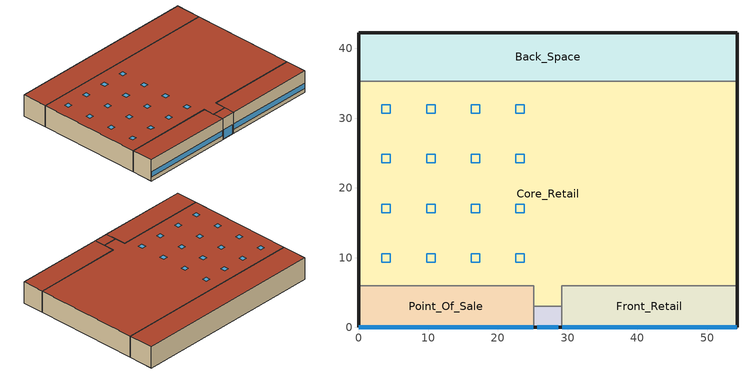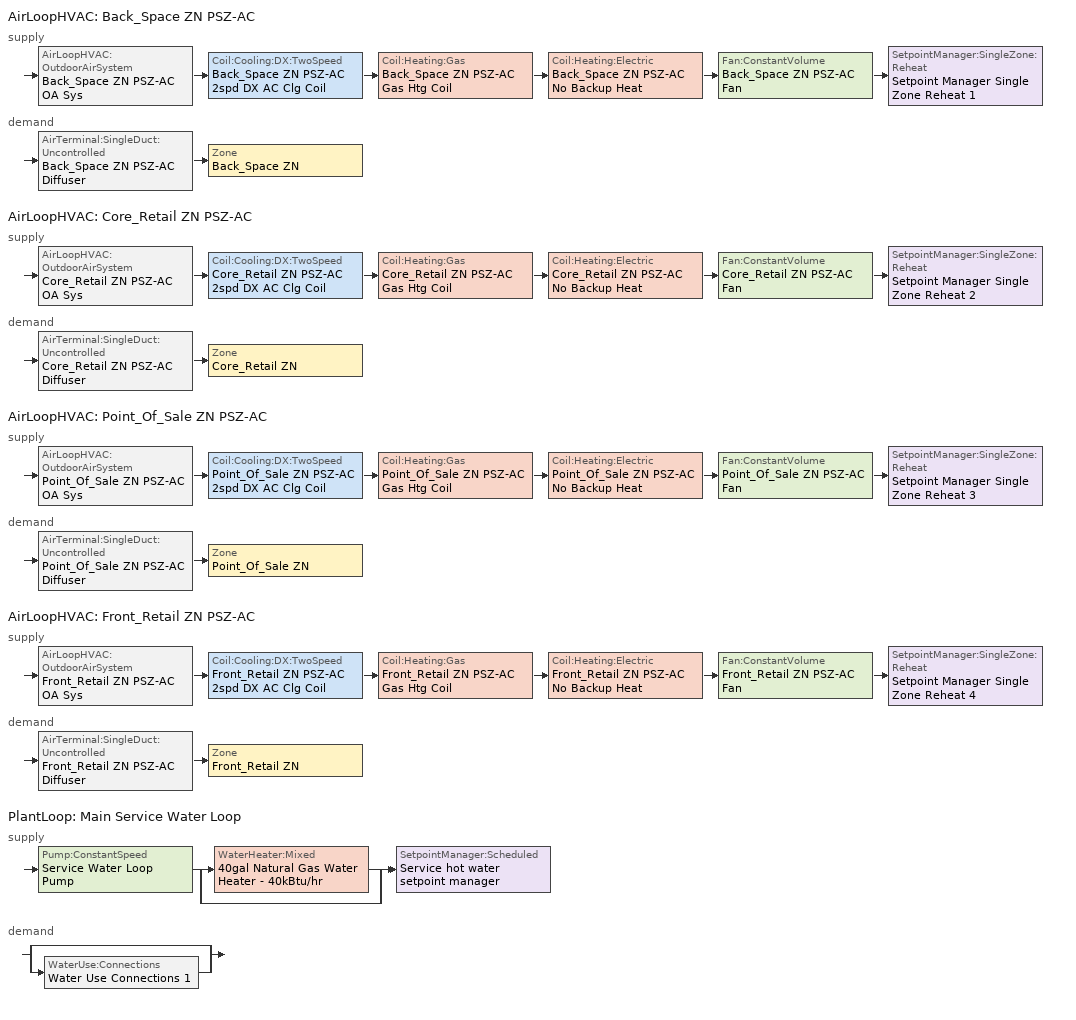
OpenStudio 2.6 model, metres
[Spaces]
Core_Retail
 floor ground: 54.27,35.27 54.27,6 29.14,6 29.14,3 25.14,3 25.14,6 0,6 0,35.27 z0
 wall outside: 54.27,6 54.27,35.27 / 0,35.27 0,6 z0:6.1
 wall to Back_Space: 54.27,35.27 0,35.27 z0:6.1
 wall to Front_Entry: 25.14,3 29.14,3 z0:6.1
 wall to Point_Of_Sale: 0,6 25.14,6 25.14,3 z0:6.1
 wall to Front_Retail: 29.14,3 29.14,6 54.27,6 z0:6.1
 roof outside: 29.14,3 29.14,6 54.27,6 54.27,35.27 0,35.27 0,6 25.14,6 25.14,3 z6.1
 skylight: 23.78,16.46 23.78,17.68 22.56,17.68 22.56,16.46 z6.1; 4.57,30.7 4.57,31.92 3.35,31.92 3.35,30.7 z6.1; 4.57,9.35 4.57,10.57 3.35,10.57 3.35,9.35 z6.1; 4.57,16.46 4.57,17.68 3.35,17.68 3.35,16.46 z6.1; 17.37,16.46 17.37,17.68 16.15,17.68 16.15,16.46 z6.1; 17.37,30.7 17.37,31.92 16.15,31.92 16.15,30.7 z6.1; 17.37,23.58 17.37,24.8 16.15,24.8 16.15,23.58 z6.1; 4.57,23.58 4.57,24.8 3.35,24.8 3.35,23.58 z6.1; 17.37,9.35 17.37,10.57 16.15,10.57 16.15,9.35 z6.1; 10.97,23.58 10.97,24.8 9.75,24.8 9.75,23.58 z6.1; 10.97,9.35 10.97,10.57 9.75,10.57 9.75,9.35 z6.1; 23.78,23.58 23.78,24.8 22.56,24.8 22.56,23.58 z6.1; 23.78,30.7 23.78,31.92 22.56,31.92 22.56,30.7 z6.1; 10.97,16.46 10.97,17.68 9.75,17.68 9.75,16.46 z6.1; 23.78,9.35 23.78,10.57 22.56,10.57 22.56,9.35 z6.1; 10.97,30.7 10.97,31.92 9.75,31.92 9.75,30.7 z6.1
Back_Space
 floor ground: 54.27,42.27 54.27,35.27 0,35.27 0,42.27 z0
 wall outside: 54.27,35.27 54.27,42.27 0,42.27 0,35.27 z0:6.1
 roof outside: 54.27,35.27 54.27,42.27 0,42.27 0,35.27 z6.1
Front_Retail
 floor ground: 54.27,6 54.27,0 29.14,0 29.14,6 z0
 wall outside: 29.14,0 54.27,0 54.27,6 z0:6.1
 wall to Front_Entry: 29.14,3 29.14,0 z0:6.1
 window: 29.19,0 54.22,0 z1.14:2.66
 roof outside: 54.27,0 54.27,6 29.14,6 29.14,0 z6.1
Point_Of_Sale
 floor ground: 25.14,6 25.14,0 0,0 0,6 z0
 wall outside: 0,6 0,0 25.14,0 z0:6.1
 wall to Front_Entry: 25.14,0 25.14,3 z0:6.1
 window: 0.05,0 25.09,0 z1.14:2.66
 roof outside: 25.14,0 25.14,6 0,6 0,0 z6.1
Front_Entry
 floor ground: 29.14,3 29.14,0 25.14,0 25.14,3 z0
 wall outside: 25.14,0 29.14,0 z0:6.1
 window: 25.64,0 28.64,0 z0.05:2.66
 roof outside: 29.14,0 29.14,3 25.14,3 25.14,0 z6.1
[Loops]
AirLoopHVAC 'Back_Space ZN PSZ-AC'
 supply: AirLoopHVAC:OutdoorAirSystem 'Back_Space ZN PSZ-AC OA Sys' > Coil:Cooling:DX:TwoSpeed 'Back_Space ZN PSZ-AC 2spd DX AC Clg Coil' > Coil:Heating:Gas 'Back_Space ZN PSZ-AC Gas Htg Coil' > Coil:Heating:Electric 'Back_Space ZN PSZ-AC No Backup Heat' > Fan:ConstantVolume 'Back_Space ZN PSZ-AC Fan' > SetpointManager:SingleZone:Reheat 'Setpoint Manager Single Zone Reheat 1'
 demand: AirTerminal:SingleDuct:Uncontrolled 'Back_Space ZN PSZ-AC Diffuser' > Zone 'Back_Space ZN'
AirLoopHVAC 'Core_Retail ZN PSZ-AC'
 supply: AirLoopHVAC:OutdoorAirSystem 'Core_Retail ZN PSZ-AC OA Sys' > Coil:Cooling:DX:TwoSpeed 'Core_Retail ZN PSZ-AC 2spd DX AC Clg Coil' > Coil:Heating:Gas 'Core_Retail ZN PSZ-AC Gas Htg Coil' > Coil:Heating:Electric 'Core_Retail ZN PSZ-AC No Backup Heat' > Fan:ConstantVolume 'Core_Retail ZN PSZ-AC Fan' > SetpointManager:SingleZone:Reheat 'Setpoint Manager Single Zone Reheat 2'
 demand: AirTerminal:SingleDuct:Uncontrolled 'Core_Retail ZN PSZ-AC Diffuser' > Zone 'Core_Retail ZN'
AirLoopHVAC 'Point_Of_Sale ZN PSZ-AC'
 supply: AirLoopHVAC:OutdoorAirSystem 'Point_Of_Sale ZN PSZ-AC OA Sys' > Coil:Cooling:DX:TwoSpeed 'Point_Of_Sale ZN PSZ-AC 2spd DX AC Clg Coil' > Coil:Heating:Gas 'Point_Of_Sale ZN PSZ-AC Gas Htg Coil' > Coil:Heating:Electric 'Point_Of_Sale ZN PSZ-AC No Backup Heat' > Fan:ConstantVolume 'Point_Of_Sale ZN PSZ-AC Fan' > SetpointManager:SingleZone:Reheat 'Setpoint Manager Single Zone Reheat 3'
 demand: AirTerminal:SingleDuct:Uncontrolled 'Point_Of_Sale ZN PSZ-AC Diffuser' > Zone 'Point_Of_Sale ZN'
AirLoopHVAC 'Front_Retail ZN PSZ-AC'
 supply: AirLoopHVAC:OutdoorAirSystem 'Front_Retail ZN PSZ-AC OA Sys' > Coil:Cooling:DX:TwoSpeed 'Front_Retail ZN PSZ-AC 2spd DX AC Clg Coil' > Coil:Heating:Gas 'Front_Retail ZN PSZ-AC Gas Htg Coil' > Coil:Heating:Electric 'Front_Retail ZN PSZ-AC No Backup Heat' > Fan:ConstantVolume 'Front_Retail ZN PSZ-AC Fan' > SetpointManager:SingleZone:Reheat 'Setpoint Manager Single Zone Reheat 4'
 demand: AirTerminal:SingleDuct:Uncontrolled 'Front_Retail ZN PSZ-AC Diffuser' > Zone 'Front_Retail ZN'
PlantLoop 'Main Service Water Loop'
 supply: Pump:ConstantSpeed 'Service Water Loop Pump' > split
  | WaterHeater:Mixed '40gal Natural Gas Water Heater - 40kBtu/hr'
  | bypass
  join > SetpointManager:Scheduled 'Service hot water setpoint manager'
 demand: split
  | bypass
  | WaterUse:Connections 'Water Use Connections 1'
[Site]
Boise Air Terminal  Uo_ID_USA: Latitude {deg}=43.62; Longitude {deg}=-116.21; Time Zone {hr}=-7; Elevation {m}=701; Terrain=City
[Building]
90.1-2010-RetailStandalone-ASHRAE 169-2006-5B created: 2018-08-06 21:49:15 +0000: North Axis {deg}=0; Default Construction Set=90.1-2010 - Retail - ASHRAE 169-2006-5B; Standards Building Type=RetailStandalone
[Site:GroundTemperature:BuildingSurface]
20.43, 20.47, 20.49, 20.56, 20.67, 22.95, 23.37, 23.44, 23.4, 21.08, 20.69, 20.51
[Site:WaterMainsTemperature]
Calculation Method=Correlation; Annual Average Outdoor Air Temperature {C}=11.15; Maximum Difference In Monthly Average Outdoor Air Temperatures {deltaC}=26.2
[SizingPeriod:DesignDay] Barometric Pressure {Pa}=93182; Sky Clearness=0; Rain Indicator=0; Snow Indicator=0; Day of Month=21; Daylight Saving Time Indicator=0; Humidity Indicating Type=Wetbulb; Dry-Bulb Temperature Range Modifier Type=DefaultMultipliers
Name | Maximum Dry-Bulb Temperature {C} | Daily Dry-Bulb Temperature Range {deltaC} | Humidity Indicating Conditions at Maximum Dry-Bulb | Wind Speed {m/s} | Wind Direction {deg} | Month | Day Type | Solar Model Indicator | ASHRAE Taub | ASHRAE Taud
Boise Air Terminal  Uo Ann Htg 99.6% Condns DB | -16.3 | 0 | -16.3 | 2.3 | 120 | 12 | WinterDesignDay | ASHRAEClearSky
Boise Air Terminal  Uo Ann Clg .4% Condns DB=>MWB | 36.7 | 16.7 | 17.9 | 4.2 | 330 | 7 | SummerDesignDay | ASHRAETau | 0.398 | 2.125
[ClimateZones]
Climate Zone Value 1=5B
[Material:NoMass] Thermal Absorptance=0.9; Solar Absorptance=0.7
Name | Roughness | Thermal Resistance {m2-K/W} | Visible Absorptance
CP02 CARPET PAD | VeryRough | 0.21648 | 0.8
Typical Insulation R-10.94 | Smooth | 1.92744 | 0.7
Typical Carpet Pad | Smooth | 0.21648 | 0.8
Typical Insulation R-8.72 | Smooth | 1.53614 | 0.7
Typical Insulation R-19.72 | Smooth | 3.4722 | 0.7
Typical Insulation R-0.58 | Smooth | 0.101875 | 0.7
Typical Insulation R-1.15 | Smooth | 0.202527 | 0.7
[Material]
Name | Roughness | Thickness {m} | Conductivity {W/m-K} | Density {kg/m3} | Specific Heat {J/kg-K} | Thermal Absorptance | Solar Absorptance | Visible Absorptance
100mm Normalweight concrete floor | MediumSmooth | 0.1016 | 2.31 | 2322 | 832
G01 13mm gypsum board | Smooth | 0.0127 | 0.16 | 800 | 1090 | 0.9 | 0.7 | 0.5
4 in. Normalweight Concrete Floor | MediumRough | 0.1016 | 2.31 | 2322 | 832 | 0.9 | 0.7 | 0.7
1IN Stucco | Smooth | 0.0253 | 0.6918 | 1858 | 837 | 0.9 | 0.7 | 0.92
8IN CONCRETE HW RefBldg | Rough | 0.2032 | 1.311 | 2240 | 836.8 | 0.9 | 0.7 | 0.7
1/2IN Gypsum | Smooth | 0.0127 | 0.16 | 784.9 | 830 | 0.9 | 0.4 | 0.4
Roof Membrane | VeryRough | 0.0095 | 0.16 | 1121.29 | 1460 | 0.9 | 0.77 | 0.7
Metal Roof Surface; F08 Metal surface | Smooth | 0.0008 | 45.28 | 7824 | 500 | 0.9 | 0.7 | 0.7
6 in. Normalweight Concrete Floor | MediumRough | 0.1524 | 2.31 | 2322 | 832 | 0.9 | 0.7 | 0.7
8 in. Concrete Block Basement Wall | MediumRough | 0.2032 | 1.326 | 1842 | 912 | 0.9 | 0.7 | 0.7
G05 25mm wood | MediumSmooth | 0.0254 | 0.15 | 608 | 1630 | 0.9 | 0.5 | 0.5
Std Wood 6inch | MediumSmooth | 0.15 | 0.12 | 540 | 1210 | 0.9 | 0.7 | 0.7
[Construction]
Typical Insulated Exterior Mass Floor R-13.51: Typical Insulation R-10.94, 4 in. Normalweight Concrete Floor, Typical Carpet Pad
Typical Insulated Exterior Mass Wall R-11.11: 1IN Stucco, 8IN CONCRETE HW RefBldg, Typical Insulation R-8.72, 1/2IN Gypsum
Typical IEAD Roof R-20.83: Roof Membrane, Typical Insulation R-19.72, Metal Roof Surface
Typical Interior Floor: 100mm Normalweight concrete floor, CP02 CARPET PAD
Typical Interior Wall: G01 13mm gypsum board, G01 13mm gypsum board
Typical Interior Ceiling: CP02 CARPET PAD, 100mm Normalweight concrete floor
Typical Insulated Carpeted 6in Slab Floor: 6 in. Normalweight Concrete Floor, Typical Carpet Pad
Typical Insulated Basement Mass Wall: 8 in. Concrete Block Basement Wall
U 0.52 SHGC 0.40 Dbl Ref-D Clr 6mm/13mm Air: REF D CLEAR 6MM, AIR 13MM, CLEAR 6MM
Typical Insulated Metal Door R-1.43: F08 Metal surface, Typical Insulation R-0.58
Typical Overhead Door R-2.0: Typical Insulation R-1.15
U 1.17 SHGC 0.49 Sgl Ref-D Clr 6mm: REF D CLEAR 6MM
Typical Interior Window: Clear 3mm
Typical Interior Door; Typical Interior Partition: G05 25mm wood
InteriorFurnishings: Std Wood 6inch
[DefaultConstructionSet]
90.1-2010 - Retail - ASHRAE 169-2006-5B: Default Exterior Surface Constructions=Default Surface Constructions 1; Default Interior Surface Constructions=Default Surface Constructions 2; Default Ground Contact Surface Constructions=Default Surface Constructions 3; Default Exterior SubSurface Constructions=Default Sub Surface Constructions 1; Default Interior SubSurface Constructions=Default Sub Surface Constructions 2; Interior Partition Construction=Typical Interior Partition
[DefaultSurfaceConstructions]
Name | Floor Construction | Wall Construction | Roof Ceiling Construction
Default Surface Constructions 1 | Typical Insulated Exterior Mass Floor R-13.51 | Typical Insulated Exterior Mass Wall R-11.11 | Typical IEAD Roof R-20.83
Default Surface Constructions 2 | Typical Interior Floor | Typical Interior Wall | Typical Interior Ceiling
Default Surface Constructions 3 | Typical Insulated Carpeted 6in Slab Floor | Typical Insulated Basement Mass Wall
[DefaultSubSurfaceConstructions]
Name | Fixed Window Construction | Operable Window Construction | Door Construction | Overhead Door Construction | Skylight Construction | Tubular Daylight Dome Construction | Tubular Daylight Diffuser Construction
Default Sub Surface Constructions 1 | U 0.52 SHGC 0.40 Dbl Ref-D Clr 6mm/13mm Air | U 0.52 SHGC 0.40 Dbl Ref-D Clr 6mm/13mm Air | Typical Insulated Metal Door R-1.43 | Typical Overhead Door R-2.0 | U 1.17 SHGC 0.49 Sgl Ref-D Clr 6mm | Typical Interior Window | Typical Interior Window
Default Sub Surface Constructions 2 | Typical Interior Window | Typical Interior Window | Typical Interior Door
[WindowMaterial:Glazing] Optical Data Type=SpectralAverage; Infrared Transmittance at Normal Incidence=0; Front Side Infrared Hemispherical Emissivity=0.84; Conductivity {W/m-K}=0.9; Dirt Correction Factor for Solar and Visible Transmittance=1; Solar Diffusing=No
Name | Thickness {m} | Solar Transmittance at Normal Incidence | Front Side Solar Reflectance at Normal Incidence | Back Side Solar Reflectance at Normal Incidence | Visible Transmittance at Normal Incidence | Front Side Visible Reflectance at Normal Incidence | Back Side Visible Reflectance at Normal Incidence | Back Side Infrared Hemispherical Emissivity
REF D CLEAR 6MM | 0.006 | 0.429 | 0.308 | 0.379 | 0.334 | 0.453 | 0.505 | 0.82
CLEAR 6MM | 0.006 | 0.775 | 0.071 | 0.071 | 0.881 | 0.08 | 0.08 | 0.84
Clear 3mm | 0.003 | 0.837 | 0.075 | 0.075 | 0.898 | 0.081 | 0.081 | 0.84
[WindowMaterial:Gas]
AIR 13MM: Gas Type=Air; Thickness {m}=0.0127
[Space] Building Story=Building Story 1; Part of Total Floor Area=Yes
Name | Space Type | Thermal Zone
Core_Retail | Retail Retail | Core_Retail ZN
Back_Space | Retail Back_Space | Back_Space ZN
Front_Retail | Retail Retail | Front_Retail ZN
Point_Of_Sale | Retail Point_of_Sale | Point_Of_Sale ZN
Front_Entry | Retail Entry | Front_Entry ZN
[SpaceType] Standards Building Type=Retail
Name | Default Schedule Set | Design Specification Outdoor Air Object | Standards Space Type
Retail Back_Space | Retail Back_Space Schedule Set | Retail Back_Space Ventilation | Back_Space
Retail Entry | Retail Entry Schedule Set | Retail Entry Ventilation | Entry
Retail Point_of_Sale | Retail Point_of_Sale Schedule Set | Retail Point_of_Sale Ventilation | Point_of_Sale
Retail Retail | Retail Retail Schedule Set | Retail Retail Ventilation | Retail
[People:Definition] Number of People Calculation Method=People/Area; People per Space Floor Area {person/m2}=0.161459; Fraction Radiant=0.3
Retail Back_Space People Definition; Retail Entry People Definition; Retail Point_of_Sale People Definition; Retail Retail People Definition
[People] Work Efficiency Schedule=Work Efficiency Schedule; Clothing Insulation Schedule=Clothing Schedule; Air Velocity Schedule=Air Velocity Schedule; Multiplier=1
Name | People Definition | Space or SpaceType
Retail Back_Space People | Retail Back_Space People Definition | Retail Back_Space
Retail Entry People | Retail Entry People Definition | Retail Entry
Retail Point_of_Sale People | Retail Point_of_Sale People Definition | Retail Point_of_Sale
Retail Retail People | Retail Retail People Definition | Retail Retail
[Lights:Definition] Design Level Calculation Method=Watts/Area; Fraction Radiant=0.7; Fraction Visible=0.2
Name | Watts per Space Floor Area {W/m2}
Retail Back_Space Lights Definition | 6.78126
Retail Entry Lights Definition | 9.68752
Retail Point_of_Sale Lights Definition; Retail Retail Lights Definition | 18.0834
[Lights] Fraction Replaceable=1
Name | Lights Definition | Space or SpaceType
Retail Back_Space Lights | Retail Back_Space Lights Definition | Retail Back_Space
Retail Entry Lights | Retail Entry Lights Definition | Retail Entry
Retail Point_of_Sale Lights | Retail Point_of_Sale Lights Definition | Retail Point_of_Sale
Retail Retail Lights | Retail Retail Lights Definition | Retail Retail
[ElectricEquipment:Definition] Design Level Calculation Method=Watts/Area; Fraction Radiant=0.5
Name | Watts per Space Floor Area {W/m2}
Retail Back_Space Elec Equip Definition | 8.07293
Retail Entry Elec Equip Definition; Retail Retail Elec Equip Definition | 3.22917
Retail Point_of_Sale Elec Equip Definition | 21.5278
[ElectricEquipment]
Name | Electric Equipment Definition | Space or SpaceType
Retail Back_Space Elec Equip | Retail Back_Space Elec Equip Definition | Retail Back_Space
Retail Entry Elec Equip | Retail Entry Elec Equip Definition | Retail Entry
Retail Point_of_Sale Elec Equip | Retail Point_of_Sale Elec Equip Definition | Retail Point_of_Sale
Retail Retail Elec Equip | Retail Retail Elec Equip Definition | Retail Retail
[DesignSpecification:OutdoorAir] Outdoor Air Method=Sum; Outdoor Air Flow per Floor Area {m3/s-m2}=0.0006096
Name | Outdoor Air Flow per Person {m3/s-person}
Retail Back_Space Ventilation
Retail Entry Ventilation; Retail Point_of_Sale Ventilation; Retail Retail Ventilation | 0.00353961
[DefaultScheduleSet] Number of People Schedule=RetailStandalone BLDG_OCC_SCH_2010; People Activity Level Schedule=RetailStandalone ACTIVITY_SCH; Electric Equipment Schedule=RetailStandalone BLDG_EQUIP_SCH; Infiltration Schedule=RetailStandalone INFIL_SCH_PNNL
Name | Lighting Schedule
Retail Back_Space Schedule Set | RetailStandalone BLDG_LIGHT_BACK_SCH
Retail Entry Schedule Set | RetailStandalone BLDG_LIGHT_ENTRY_SCH
Retail Point_of_Sale Schedule Set | RetailStandalone BLDG_LIGHT_FRONT_SCH
Retail Retail Schedule Set | RetailStandalone BLDG_LIGHT_SCH
[ThermostatSetpoint:DualSetpoint] Heating Setpoint Temperature Schedule=RetailStandalone HTGSETP_SCH_NO_OPTIMUM
Name | Cooling Setpoint Temperature Schedule
Retail Entry Thermostat 1 | RetailStandalone FRONT_ENTRY_COOLING
Retail Point_of_Sale Thermostat 1; Retail Retail Thermostat 1; Retail Back_Space Thermostat 1; Retail Retail Thermostat 2 | RetailStandalone CLGSETP_SCH_NO_SETBACK
[SpaceInfiltration:DesignFlowRate]
Name | Space or SpaceType | Schedule | Design Flow Rate Calculation Method | Flow per Exterior Surface Area {m3/s-m2} | Constant Term Coefficient | Temperature Term Coefficient | Velocity Term Coefficient | Velocity Squared Term Coefficient | Design Flow Rate {m3/s}
Back_Space Infiltration | Back_Space | RetailStandalone INFIL_SCH_PNNL | Flow/ExteriorArea | 0.000297767 | 0 | 0 | 0.224 | 0
Core_Retail Infiltration | Core_Retail | RetailStandalone INFIL_SCH_PNNL | Flow/ExteriorArea | 0.000103844 | 0 | 0 | 0.224 | 0
Front_Entry Infiltration | Front_Entry | RetailStandalone INFIL_SCH_PNNL | Flow/ExteriorArea | 0.000381719 | 0 | 0 | 0.224 | 0
Front_Retail Infiltration | Front_Retail | RetailStandalone INFIL_SCH_PNNL | Flow/ExteriorArea | 0.000317386 | 0 | 0 | 0.224 | 0
Point_Of_Sale Infiltration | Point_Of_Sale | RetailStandalone INFIL_SCH_PNNL | Flow/ExteriorArea | 0.000317386 | 0 | 0 | 0.224 | 0
Entry door Infiltration | Front_Entry | RetailStandalone INFIL_Door_Opening_SCH | Flow/Space |  |  |  |  |  | 1.41867
[InternalMass:Definition]
Internal Mass Definition 1: Construction=InteriorFurnishings; Design Level Calculation Method=SurfaceArea/Area; Surface Area per Space Floor Area=2
[InternalMass] Internal Mass Definition=Internal Mass Definition 1; Multiplier=1
Name | Space or SpaceType
Back_Space Mass | Back_Space
Core_Retail Mass | Core_Retail
Point_Of_Sale Mass | Point_Of_Sale
Front_Retail Mass | Front_Retail
Front_Entry Mass | Front_Entry
[ThermalZone] Use Ideal Air Loads=No
Name | Thermostat
Front_Entry ZN | Retail Entry Thermostat 1
Point_Of_Sale ZN | Retail Point_of_Sale Thermostat 1
Front_Retail ZN | Retail Retail Thermostat 1
Back_Space ZN | Retail Back_Space Thermostat 1
Core_Retail ZN | Retail Retail Thermostat 2
[Sizing:Zone] Zone Cooling Design Supply Air Temperature Input Method=SupplyAirTemperature; Zone Cooling Design Supply Air Temperature {C}=12.8; Zone Cooling Design Supply Air Temperature Difference {deltaC}=11.11; Zone Heating Design Supply Air Temperature Input Method=SupplyAirTemperature; Zone Heating Design Supply Air Temperature Difference {deltaC}=11.11; Zone Heating Design Supply Air Humidity Ratio {kg-H2O/kg-air}=0.008; Cooling Design Air Flow Method=DesignDay; Heating Design Air Flow Method=DesignDay; Account for Dedicated Outdoor Air System=No; Dedicated Outdoor Air System Control Strategy=NeutralSupplyAir; Dedicated Outdoor Air Low Setpoint Temperature for Design {C}=autosize; Dedicated Outdoor Air High Setpoint Temperature for Design {C}=autosize
Name | Zone Heating Design Supply Air Temperature {C} | Zone Cooling Design Supply Air Humidity Ratio {kg-H2O/kg-air}
Front_Entry ZN | 50 | 0.008
Point_Of_Sale ZN; Front_Retail ZN; Back_Space ZN; Core_Retail ZN | 40 | 0.0085
[Zone equipment]
Front_Entry ZN: Front_Entry ZN UnitHeater
Point_Of_Sale ZN: Point_Of_Sale ZN PSZ-AC Diffuser
Front_Retail ZN: Front_Retail ZN PSZ-AC Diffuser
Back_Space ZN: Back_Space ZN PSZ-AC Diffuser
Core_Retail ZN: Core_Retail ZN PSZ-AC Diffuser
[AirLoopHVAC] Availability Schedule=RetailStandalone HVACOperationSchd; Design Supply Air Flow Rate {m3/s}=AutoSize
Back_Space ZN PSZ-AC; Core_Retail ZN PSZ-AC; Point_Of_Sale ZN PSZ-AC; Front_Retail ZN PSZ-AC
[Sizing:System] Type of Load to Size On=Sensible; Design Outdoor Air Flow Rate {m3/s}=Autosize; Minimum System Air Flow Ratio=1; Preheat Design Temperature {C}=7; Preheat Design Humidity Ratio {kg-H2O/kg-Air}=0.008; Precool Design Temperature {C}=12.8; Precool Design Humidity Ratio {kg-H2O/kg-Air}=0.008; Central Cooling Design Supply Air Temperature {C}=12.8; Central Heating Design Supply Air Temperature {C}=40; Sizing Option=Coincident; 100% Outdoor Air in Cooling=No; 100% Outdoor Air in Heating=No; Central Cooling Design Supply Air Humidity Ratio {kg-H2O/kg-Air}=0.0085; Central Heating Design Supply Air Humidity Ratio {kg-H2O/kg-Air}=0.008; Cooling Design Air Flow Method=DesignDay; Cooling Design Air Flow Rate {m3/s}=0; Heating Design Air Flow Method=DesignDay; Heating Design Air Flow Rate {m3/s}=0; System Outdoor Air Method=ZoneSum; Zone Maximum Outdoor Air Fraction=1; Cooling Supply Air Flow Rate Per Floor Area {m3/s-m2}=0.00996765; Cooling Fraction of Autosized Cooling Supply Air Flow Rate=1; Cooling Supply Air Flow Rate Per Unit Cooling Capacity {m3/s-W}=3.94755e-05; Heating Supply Air Flow Rate Per Floor Area {m3/s-m2}=0.00996765; Heating Fraction of Autosized Heating Supply Air Flow Rate=1; Heating Fraction of Autosized Cooling Supply Air Flow Rate=1; Heating Supply Air Flow Rate Per Unit Heating Capacity {m3/s-W}=3.15882e-05; Cooling Design Capacity Method=CoolingDesignCapacity; Cooling Design Capacity {W}=autosize; Cooling Design Capacity Per Floor Area {W/m2}=234.7; Fraction of Autosized Cooling Design Capacity=1; Heating Design Capacity Method=HeatingDesignCapacity; Heating Design Capacity {W}=autosize; Heating Design Capacity Per Floor Area {W/m2}=157; Fraction of Autosized Heating Design Capacity=1; Central Cooling Capacity Control Method=OnOff
Back_Space ZN PSZ-AC; Core_Retail ZN PSZ-AC; Point_Of_Sale ZN PSZ-AC; Front_Retail ZN PSZ-AC
[SetpointManager:SingleZone:Reheat] Minimum Supply Air Temperature {C}=10; Maximum Supply Air Temperature {C}=50
Name | Control Zone
Setpoint Manager Single Zone Reheat 1 | Back_Space ZN
Setpoint Manager Single Zone Reheat 2 | Core_Retail ZN
Setpoint Manager Single Zone Reheat 3 | Point_Of_Sale ZN
Setpoint Manager Single Zone Reheat 4 | Front_Retail ZN
[Fan:ConstantVolume] Pressure Rise {Pa}=622.722; Maximum Flow Rate {m3/s}=AutoSize
Name | Availability Schedule | Fan Efficiency | Motor Efficiency
Back_Space ZN PSZ-AC Fan; Core_Retail ZN PSZ-AC Fan; Point_Of_Sale ZN PSZ-AC Fan; Front_Retail ZN PSZ-AC Fan | RetailStandalone HVACOperationSchd | 0.54 | 0.9
Front_Entry ZN UnitHeater Fan | RetailStandalone FrontEntry_FanSched | 0.53625 | 0.825
[Coil:Heating:Gas] Gas Burner Efficiency=0.8; Nominal Capacity {W}=AutoSize; Parasitic Electric Load {W}=0; Parasitic Gas Load {W}=0
Name | Availability Schedule
Back_Space ZN PSZ-AC Gas Htg Coil; Core_Retail ZN PSZ-AC Gas Htg Coil; Point_Of_Sale ZN PSZ-AC Gas Htg Coil; Front_Retail ZN PSZ-AC Gas Htg Coil | Always On Discrete
Front_Entry ZN UnitHeater Gas Htg Coil | RetailStandalone FrontEntry_FanSched
[Coil:Heating:Electric] Availability Schedule=Always Off Discrete; Nominal Capacity {W}=0
Back_Space ZN PSZ-AC No Backup Heat; Core_Retail ZN PSZ-AC No Backup Heat; Point_Of_Sale ZN PSZ-AC No Backup Heat; Front_Retail ZN PSZ-AC No Backup Heat
[Coil:Cooling:DX:TwoSpeed] Availability Schedule=Always On Discrete; Rated High Speed Total Cooling Capacity {W}=Autosize; Rated High Speed Sensible Heat Ratio=Autosize; Rated High Speed COP {W/W}=3; Rated High Speed Air Flow Rate {m3/s}=Autosize; Rated Low Speed Total Cooling Capacity {W}=Autosize; Rated Low Speed Sensible Heat Ratio=0.69; Rated Low Speed COP {W/W}=3; Condenser Type=AirCooled; High Speed Evaporative Condenser Effectiveness=0; High Speed Evaporative Condenser Air Flow Rate {m3/s}=Autosize; High Speed Evaporative Condenser Pump Rated Power Consumption {W}=Autosize; Low Speed Evaporative Condenser Effectiveness=0; Low Speed Evaporative Condenser Air Flow Rate {m3/s}=Autosize; Low Speed Evaporative Condenser Pump Rated Power Consumption {W}=Autosize; Basin Heater Capacity {W/K}=10; Basin Heater Setpoint Temperature {C}=2
Name | Total Cooling Capacity Function of Temperature Curve | Total Cooling Capacity Function of Flow Fraction Curve | Energy Input Ratio Function of Temperature Curve | Energy Input Ratio Function of Flow Fraction Curve | Part Load Fraction Correlation Curve | Low Speed Total Cooling Capacity Function of Temperature Curve | Low Speed Energy Input Ratio Function of Temperature Curve
Back_Space ZN PSZ-AC 2spd DX AC Clg Coil | Curve Biquadratic 1 | Curve Quadratic 1 | Curve Biquadratic 2 | Curve Quadratic 2 | Curve Quadratic 3 | Curve Biquadratic 3 | Curve Biquadratic 4
Core_Retail ZN PSZ-AC 2spd DX AC Clg Coil | Curve Biquadratic 5 | Curve Quadratic 4 | Curve Biquadratic 6 | Curve Quadratic 5 | Curve Quadratic 6 | Curve Biquadratic 7 | Curve Biquadratic 8
Point_Of_Sale ZN PSZ-AC 2spd DX AC Clg Coil | Curve Biquadratic 9 | Curve Quadratic 7 | Curve Biquadratic 10 | Curve Quadratic 8 | Curve Quadratic 9 | Curve Biquadratic 11 | Curve Biquadratic 12
Front_Retail ZN PSZ-AC 2spd DX AC Clg Coil | Curve Biquadratic 13 | Curve Quadratic 10 | Curve Biquadratic 14 | Curve Quadratic 11 | Curve Quadratic 12 | Curve Biquadratic 15 | Curve Biquadratic 16
[Controller:OutdoorAir] Minimum Outdoor Air Flow Rate {m3/s}=autosize; Maximum Outdoor Air Flow Rate {m3/s}=Autosize; Economizer Control Type=NoEconomizer; Economizer Control Action Type=ModulateFlow; Economizer Maximum Limit Dry-Bulb Temperature {C}=28; Economizer Maximum Limit Enthalpy {J/kg}=64000; Economizer Minimum Limit Dry-Bulb Temperature {C}=-100; Lockout Type=NoLockout; Minimum Limit Type=FixedMinimum; Minimum Outdoor Air Schedule=RetailStandalone MinOA_MotorizedDamper_Sched; Maximum Fraction of Outdoor Air Schedule=RetailStandalone PSZ_Econ_MaxOAFrac_Sch; High Humidity Control=No; Heat Recovery Bypass Control Type=BypassWhenOAFlowGreaterThanMinimum
Name | Controller Mechanical Ventilation
Back_Space ZN PSZ-AC OA Sys Controller | Controller Mechanical Ventilation 1
Core_Retail ZN PSZ-AC OA Sys Controller | Controller Mechanical Ventilation 2
Point_Of_Sale ZN PSZ-AC OA Sys Controller | Controller Mechanical Ventilation 3
Front_Retail ZN PSZ-AC OA Sys Controller | Controller Mechanical Ventilation 4
[Controller:MechanicalVentilation] Availability Schedule=Always On Discrete; System Outdoor Air Method=ZoneSum
Controller Mechanical Ventilation 1; Controller Mechanical Ventilation 2; Controller Mechanical Ventilation 3; Controller Mechanical Ventilation 4
[AirLoopHVAC:OutdoorAirSystem]
Name | Controller
Back_Space ZN PSZ-AC OA Sys | Back_Space ZN PSZ-AC OA Sys Controller
Core_Retail ZN PSZ-AC OA Sys | Core_Retail ZN PSZ-AC OA Sys Controller
Point_Of_Sale ZN PSZ-AC OA Sys | Point_Of_Sale ZN PSZ-AC OA Sys Controller
Front_Retail ZN PSZ-AC OA Sys | Front_Retail ZN PSZ-AC OA Sys Controller
[AvailabilityManager:NightCycle] Control Type=CycleOnAny; Thermostat Tolerance {deltaC}=1; Cycling Run Time {s}=3600
Availability Manager Night Cycle 1; Availability Manager Night Cycle 2; Availability Manager Night Cycle 3; Availability Manager Night Cycle 4
[AirTerminal:SingleDuct:Uncontrolled] Availability Schedule=Always On Discrete; Maximum Air Flow Rate {m3/s}=AutoSize
Back_Space ZN PSZ-AC Diffuser; Core_Retail ZN PSZ-AC Diffuser; Point_Of_Sale ZN PSZ-AC Diffuser; Front_Retail ZN PSZ-AC Diffuser
[ZoneHVAC:UnitHeater]
Front_Entry ZN UnitHeater: Availability Schedule=RetailStandalone FrontEntry_FanSched; Supply Air Fan=Front_Entry ZN UnitHeater Fan; Maximum Supply Air Flow Rate {m3/s}=autosize; Fan Control Type=OnOff; Heating Coil=Front_Entry ZN UnitHeater Gas Htg Coil; Minimum Hot Water Flow Rate {m3/s}=0; Heating Convergence Tolerance=0.001
[PlantLoop]
Main Service Water Loop: Glycol Concentration=0; Maximum Loop Temperature {C}=60; Minimum Loop Temperature {C}=10; Plant Loop Volume {m3}=Autocalculate; Load Distribution Scheme=Optimal
[Sizing:Plant]
Main Service Water Loop: Loop Type=Heating; Design Loop Exit Temperature {C}=60; Loop Design Temperature Difference {deltaC}=5; Sizing Option=NonCoincident; Zone Timesteps in Averaging Window=1; Coincident Sizing Factor Mode=None
[SetpointManager:Scheduled]
Service hot water setpoint manager: Control Variable=Temperature; Schedule=Service Water Loop Temp - 140F
[Pump:ConstantSpeed]
Service Water Loop Pump: Rated Flow Rate {m3/s}=autosize; Rated Pump Head {Pa}=0.001; Rated Power Consumption {W}=autosize; Motor Efficiency=0.3; Fraction of Motor Inefficiencies to Fluid Stream=0; Pump Control Type=Intermittent; Design Power Sizing Method=PowerPerFlowPerPressure; Design Electric Power per Unit Flow Rate {W/(m3/s)}=348701.1; Design Shaft Power per Unit Flow Rate per Unit Head {W-s/m3-Pa}=1.28205
[WaterHeater:Mixed]
40gal Natural Gas Water Heater - 40kBtu/hr: Tank Volume {m3}=0.151416; Setpoint Temperature Schedule=Service Water Loop Temp - 140F; Deadband Temperature Difference {deltaC}=2; Maximum Temperature Limit {C}=82.2222; Heater Control Type=Cycle; Heater Maximum Capacity {W}=11722.8; Heater Fuel Type=NaturalGas; Heater Thermal Efficiency=0.78; Off Cycle Parasitic Fuel Consumption Rate {W}=1860.12; Off Cycle Parasitic Fuel Type=NaturalGas; Off Cycle Parasitic Heat Fraction to Tank=0.8; On Cycle Parasitic Fuel Consumption Rate {W}=1860.12; On Cycle Parasitic Fuel Type=NaturalGas; Ambient Temperature Indicator=Schedule; Ambient Temperature Schedule=Water Heater Ambient Temp Schedule - 70F; Off Cycle Loss Coefficient to Ambient Temperature {W/K}=4.10807; On Cycle Loss Coefficient to Ambient Temperature {W/K}=4.10807; Use Side Effectiveness=1; Source Side Effectiveness=1; Use Side Design Flow Rate {m3/s}=autosize; Source Side Design Flow Rate {m3/s}=autosize; Indirect Water Heating Recovery Time {hr}=1.5; Source Side Flow Control Mode=IndirectHeatPrimarySetpoint
[WaterUse:Connections]
Water Use Connections 1: Water Use Equipment Name 1=Main Service Water Use 0.3gal/min
[WaterUse:Equipment:Definition]
Main Service Water Use Def 0.3gal/min: Peak Flow Rate {m3/s}=1.89271e-05; Target Temperature Schedule=Mixed Water At Faucet Temp - 120F; Sensible Fraction Schedule=Fraction Sensible - 0.2; Latent Fraction Schedule=Fraction Latent - 0.05
[WaterUse:Equipment]
Main Service Water Use 0.3gal/min: Water Use Equipment Definition=Main Service Water Use Def 0.3gal/min; Flow Rate Fraction Schedule=RetailStandalone BLDG_SWH_SCH
[Exterior:Lights:Definition]
Name | Design Level {W}
Occ Sensing Exterior Lights Def | 4365.06
NonDimming Exterior Lights Def | 379.58
[Exterior:Lights] Control Option=AstronomicalClock
Name | Exterior Lights Definition | Schedule
Occ Sensing Exterior Lights Def | Occ Sensing Exterior Lights Def | RetailStandalone Exterior_lighting_schedule_b
NonDimming Exterior Lights Def | NonDimming Exterior Lights Def | RetailStandalone Exterior_lighting_schedule_a
[BuildingStory]
Building Story 1: Nominal Z Coordinate {m}=0
[Schedule:Ruleset]
Name | Default Day Schedule | Summer Design Day Schedule | Winter Design Day Schedule
Clothing Schedule | Clothing Schedule Default Winter Clothes
Air Velocity Schedule | Air Velocity Schedule Default
Work Efficiency Schedule | Work Efficiency Schedule Default
RetailStandalone BLDG_OCC_SCH_2010 | RetailStandalone BLDG_OCC_SCH_2010 Default | RetailStandalone BLDG_OCC_SCH_2010 Summer Design Day | RetailStandalone BLDG_OCC_SCH_2010 Winter Design Day
RetailStandalone ACTIVITY_SCH | RetailStandalone ACTIVITY_SCH Default | RetailStandalone ACTIVITY_SCH Summer Design Day | RetailStandalone ACTIVITY_SCH Winter Design Day
RetailStandalone BLDG_LIGHT_BACK_SCH | RetailStandalone BLDG_LIGHT_BACK_SCH Default | RetailStandalone BLDG_LIGHT_BACK_SCH Summer Design Day | RetailStandalone BLDG_LIGHT_BACK_SCH Winter Design Day
RetailStandalone BLDG_EQUIP_SCH | RetailStandalone BLDG_EQUIP_SCH Default | RetailStandalone BLDG_EQUIP_SCH Summer Design Day | RetailStandalone BLDG_EQUIP_SCH Winter Design Day
RetailStandalone INFIL_SCH_PNNL | RetailStandalone INFIL_SCH_PNNL Default | RetailStandalone INFIL_SCH_PNNL Summer Design Day | RetailStandalone INFIL_SCH_PNNL Winter Design Day
RetailStandalone HTGSETP_SCH_NO_OPTIMUM | RetailStandalone HTGSETP_SCH_NO_OPTIMUM Default | RetailStandalone HTGSETP_SCH_NO_OPTIMUM Summer Design Day | RetailStandalone HTGSETP_SCH_NO_OPTIMUM Winter Design Day
RetailStandalone CLGSETP_SCH_NO_SETBACK | RetailStandalone CLGSETP_SCH_NO_SETBACK Default | RetailStandalone CLGSETP_SCH_NO_SETBACK Summer Design Day | RetailStandalone CLGSETP_SCH_NO_SETBACK Winter Design Day
RetailStandalone BLDG_LIGHT_ENTRY_SCH | RetailStandalone BLDG_LIGHT_ENTRY_SCH Default | RetailStandalone BLDG_LIGHT_ENTRY_SCH Summer Design Day | RetailStandalone BLDG_LIGHT_ENTRY_SCH Winter Design Day
RetailStandalone FRONT_ENTRY_COOLING | RetailStandalone FRONT_ENTRY_COOLING Default | RetailStandalone FRONT_ENTRY_COOLING Summer Design Day | RetailStandalone FRONT_ENTRY_COOLING Winter Design Day
RetailStandalone BLDG_LIGHT_FRONT_SCH | RetailStandalone BLDG_LIGHT_FRONT_SCH Default | RetailStandalone BLDG_LIGHT_FRONT_SCH Summer Design Day | RetailStandalone BLDG_LIGHT_FRONT_SCH Winter Design Day
RetailStandalone BLDG_LIGHT_SCH | RetailStandalone BLDG_LIGHT_SCH Default | RetailStandalone BLDG_LIGHT_SCH Summer Design Day | RetailStandalone BLDG_LIGHT_SCH Winter Design Day
RetailStandalone HVACOperationSchd | RetailStandalone HVACOperationSchd Default | RetailStandalone HVACOperationSchd Summer Design Day | RetailStandalone HVACOperationSchd Winter Design Day
RetailStandalone MinOA_MotorizedDamper_Sched | RetailStandalone MinOA_MotorizedDamper_Sched Default | RetailStandalone MinOA_MotorizedDamper_Sched Summer Design Day | RetailStandalone MinOA_MotorizedDamper_Sched Winter Design Day
RetailStandalone PSZ_Econ_MaxOAFrac_Sch | RetailStandalone PSZ_Econ_MaxOAFrac_Sch Default | RetailStandalone PSZ_Econ_MaxOAFrac_Sch Summer Design Day | RetailStandalone PSZ_Econ_MaxOAFrac_Sch Winter Design Day
RetailStandalone FrontEntry_FanSched | RetailStandalone FrontEntry_FanSched Default | RetailStandalone FrontEntry_FanSched Summer Design Day | RetailStandalone FrontEntry_FanSched Winter Design Day
RetailStandalone INFIL_Door_Opening_SCH | RetailStandalone INFIL_Door_Opening_SCH Default | RetailStandalone INFIL_Door_Opening_SCH Summer Design Day | RetailStandalone INFIL_Door_Opening_SCH Winter Design Day
Service Water Loop Temp - 140F | Service Water Loop Temp - 140F Default
Water Heater Ambient Temp Schedule - 70F | Water Heater Ambient Temp Schedule - 70F Default
Fraction Sensible - 0.2 | Schedule Day 35
Fraction Latent - 0.05 | Schedule Day 36
Mixed Water At Faucet Temp - 120F | Schedule Day 37
RetailStandalone BLDG_SWH_SCH | RetailStandalone BLDG_SWH_SCH Default | RetailStandalone BLDG_SWH_SCH Summer Design Day | RetailStandalone BLDG_SWH_SCH Winter Design Day
RetailStandalone Exterior_lighting_schedule_b | RetailStandalone Exterior_lighting_schedule_b Default | RetailStandalone Exterior_lighting_schedule_b Summer Design Day | RetailStandalone Exterior_lighting_schedule_b Winter Design Day
RetailStandalone Exterior_lighting_schedule_a | RetailStandalone Exterior_lighting_schedule_a Default | RetailStandalone Exterior_lighting_schedule_a Summer Design Day | RetailStandalone Exterior_lighting_schedule_a Winter Design Day
[Schedule:Day]
Clothing Schedule Default Winter Clothes; RetailStandalone BLDG_OCC_SCH_2010 Summer Design Day; RetailStandalone BLDG_LIGHT_BACK_SCH Summer Design Day; RetailStandalone BLDG_EQUIP_SCH Summer Design Day; RetailStandalone BLDG_LIGHT_ENTRY_SCH Summer Design Day; RetailStandalone BLDG_LIGHT_FRONT_SCH Summer Design Day; RetailStandalone BLDG_LIGHT_SCH Summer Design Day; RetailStandalone MinOA_MotorizedDamper_Sched Winter Design Day; RetailStandalone FrontEntry_FanSched Default; RetailStandalone FrontEntry_FanSched Winter Design Day; RetailStandalone FrontEntry_FanSched Summer Design Day: 24, 0, 1
Clothing Schedule Summer Clothes: 24, 0, 0.5
Air Velocity Schedule Default; Schedule Day 35: 24, 0, 0.2
Work Efficiency Schedule Default; RetailStandalone BLDG_OCC_SCH_2010 Winter Design Day; RetailStandalone BLDG_LIGHT_BACK_SCH Winter Design Day; RetailStandalone BLDG_EQUIP_SCH Winter Design Day; RetailStandalone BLDG_LIGHT_ENTRY_SCH Winter Design Day; RetailStandalone BLDG_LIGHT_FRONT_SCH Winter Design Day; RetailStandalone BLDG_LIGHT_SCH Winter Design Day: 24, 0, 0
RetailStandalone BLDG_OCC_SCH_2010 Default: 9, 0, 0, 10, 0, 0.1, 12, 0, 0.2, 17, 0, 0.4, 18, 0, 0.2, 19, 0, 0.1, 24, 0, 0
RetailStandalone BLDG_OCC_SCH_2010 Sat Day: 7, 0, 0, 8, 0, 0.1, 9, 0, 0.2, 10, 0, 0.5, 11, 0, 0.6, 17, 0, 0.8, 18, 0, 0.6, 21, 0, 0.2, 22, 0, 0.1, 24, 0, 0
RetailStandalone BLDG_OCC_SCH_2010 Wkdy Day: 7, 0, 0, 8, 0, 0.1, 9, 0, 0.2, 11, 0, 0.5, 15, 0, 0.7, 16, 0, 0.8, 17, 0, 0.7, 19, 0, 0.5, 21, 0, 0.3, 24, 0, 0
RetailStandalone ACTIVITY_SCH Default; RetailStandalone ACTIVITY_SCH Winter Design Day; RetailStandalone ACTIVITY_SCH Summer Design Day: 24, 0, 120
RetailStandalone BLDG_LIGHT_BACK_SCH Default; RetailStandalone BLDG_LIGHT_ENTRY_SCH Default; RetailStandalone BLDG_LIGHT_FRONT_SCH Default; RetailStandalone BLDG_LIGHT_SCH Default: 9, 0, 0.05, 10, 0, 0.1, 12, 0, 0.4, 17, 0, 0.6, 18, 0, 0.4, 19, 0, 0.2, 24, 0, 0.05
RetailStandalone BLDG_LIGHT_BACK_SCH Sat Day; RetailStandalone BLDG_LIGHT_ENTRY_SCH Sat Day; RetailStandalone BLDG_LIGHT_FRONT_SCH Sat Day; RetailStandalone BLDG_LIGHT_SCH Sat Day: 7, 0, 0.05, 8, 0, 0.1, 9, 0, 0.3, 10, 0, 0.6, 18, 0, 0.9, 19, 0, 0.5, 21, 0, 0.3, 22, 0, 0.1, 24, 0, 0.05
RetailStandalone BLDG_LIGHT_BACK_SCH Wkdy Day; RetailStandalone BLDG_LIGHT_ENTRY_SCH Wkdy Day; RetailStandalone BLDG_LIGHT_FRONT_SCH Wkdy Day; RetailStandalone BLDG_LIGHT_SCH Wkdy Day: 7, 0, 0.05, 8, 0, 0.2, 9, 0, 0.4, 18, 0, 0.9, 21, 0, 0.5, 22, 0, 0.2, 24, 0, 0.05
RetailStandalone BLDG_EQUIP_SCH Default: 9, 0, 0.15, 10, 0, 0.3, 12, 0, 0.6, 17, 0, 0.8, 18, 0, 0.6, 19, 0, 0.4, 24, 0, 0.15
RetailStandalone BLDG_EQUIP_SCH Sat Day: 7, 0, 0.15, 8, 0, 0.3, 9, 0, 0.5, 10, 0, 0.8, 18, 0, 0.9, 19, 0, 0.7, 21, 0, 0.5, 22, 0, 0.3, 24, 0, 0.15
RetailStandalone BLDG_EQUIP_SCH Wkdy Day: 7, 0, 0.2, 8, 0, 0.4, 9, 0, 0.6, 19, 0, 0.9, 21, 0, 0.7, 24, 0, 0.2
RetailStandalone INFIL_SCH_PNNL Default: 8, 0, 1, 19, 0, 0.25, 24, 0, 1
RetailStandalone INFIL_SCH_PNNL Summer Design Day; RetailStandalone INFIL_SCH_PNNL SmrDsn|Wkdy Day: 6, 0, 1, 21, 0, 0.25, 24, 0, 1
RetailStandalone INFIL_SCH_PNNL Winter Design Day; RetailStandalone INFIL_SCH_PNNL WntrDsn|Sat Day: 6, 0, 1, 22, 0, 0.25, 24, 0, 1
RetailStandalone HTGSETP_SCH_NO_OPTIMUM Default: 7, 0, 15.56, 19, 0, 21.11, 24, 0, 15.56
RetailStandalone HTGSETP_SCH_NO_OPTIMUM Sat Day: 5, 0, 15.56, 22, 0, 21.11, 24, 0, 15.56
RetailStandalone HTGSETP_SCH_NO_OPTIMUM Summer Design Day: 24, 0, 15.56
RetailStandalone HTGSETP_SCH_NO_OPTIMUM Wkdy Day: 5, 0, 15.56, 21, 0, 21.11, 24, 0, 15.56
RetailStandalone HTGSETP_SCH_NO_OPTIMUM Winter Design Day: 6, 0, 15.56, 7, 0, 18.33, 21, 0, 21.11, 24, 0, 15.56
RetailStandalone CLGSETP_SCH_NO_SETBACK Default; RetailStandalone CLGSETP_SCH_NO_SETBACK Default|Sat|Wkdy Day: 24, 0, 23.89
RetailStandalone CLGSETP_SCH_NO_SETBACK Summer Design Day: 6, 0, 29.44, 7, 0, 26.67, 21, 0, 23.89, 24, 0, 29.44
RetailStandalone CLGSETP_SCH_NO_SETBACK Winter Design Day: 24, 0, 29.44
RetailStandalone FRONT_ENTRY_COOLING Default; RetailStandalone FRONT_ENTRY_COOLING Winter Design Day; RetailStandalone FRONT_ENTRY_COOLING Summer Design Day: 24, 0, 100
RetailStandalone HVACOperationSchd Default: 8, 0, 0, 19, 0, 1, 24, 0, 0
RetailStandalone HVACOperationSchd Summer Design Day; RetailStandalone HVACOperationSchd SmrDsn|Wkdy Day: 6, 0, 0, 21, 0, 1, 24, 0, 0
RetailStandalone HVACOperationSchd Winter Design Day; RetailStandalone HVACOperationSchd WntrDsn|Sat Day: 6, 0, 0, 22, 0, 1, 24, 0, 0
RetailStandalone MinOA_MotorizedDamper_Sched Default: 9, 0, 0, 19, 0, 1, 24, 0, 0
RetailStandalone MinOA_MotorizedDamper_Sched Sat Day: 7, 0, 0, 22, 0, 1, 24, 0, 0
RetailStandalone MinOA_MotorizedDamper_Sched Summer Design Day; RetailStandalone MinOA_MotorizedDamper_Sched SmrDsn|Wkdy Day: 7, 0, 0, 21, 0, 1, 24, 0, 0
RetailStandalone PSZ_Econ_MaxOAFrac_Sch Default; RetailStandalone PSZ_Econ_MaxOAFrac_Sch Winter Design Day; RetailStandalone PSZ_Econ_MaxOAFrac_Sch Summer Design Day: 24, 0, 0.7
RetailStandalone INFIL_Door_Opening_SCH Default; RetailStandalone INFIL_Door_Opening_SCH Winter Design Day; RetailStandalone INFIL_Door_Opening_SCH Summer Design Day: 8, 0, 0, 12, 0, 0.144, 18, 0, 1, 20, 0, 0.144, 24, 0, 0
Service Water Loop Temp - 140F Default: 24, 0, 60
Water Heater Ambient Temp Schedule - 70F Default: 24, 0, 21.1111
Schedule Day 36: 24, 0, 0.05
Schedule Day 37: 24, 0, 48.8889
RetailStandalone BLDG_SWH_SCH Default: 9, 0, 0, 10, 0, 0.14, 11, 0, 0.29, 12, 0, 0.31, 14, 0, 0.36, 15, 0, 0.34, 16, 0, 0.35, 17, 0, 0.37, 18, 0, 0.34, 19, 0, 0.25, 24, 0, 0
RetailStandalone BLDG_SWH_SCH Summer Design Day; RetailStandalone BLDG_SWH_SCH SmrDsn|Wkdy Day: 7, 0, 0, 8, 0, 0.15, 9, 0, 0.23, 10, 0, 0.32, 11, 0, 0.41, 12, 0, 0.57, 13, 0, 0.62, 14, 0, 0.61, 15, 0, 0.5, 16, 0, 0.45, 17, 0, 0.46, 18, 0, 0.47, 19, 0, 0.42, 20, 0, 0.34, 21, 0, 0.33, 24, 0, 0
RetailStandalone BLDG_SWH_SCH Winter Design Day; RetailStandalone BLDG_SWH_SCH WntrDsn|Sat Day: 7, 0, 0, 8, 0, 0.2, 9, 0, 0.24, 10, 0, 0.27, 11, 0, 0.42, 12, 0, 0.54, 13, 0, 0.59, 14, 0, 0.6, 15, 0, 0.49, 16, 0, 0.48, 17, 0, 0.47, 18, 0, 0.46, 19, 0, 0.44, 20, 0, 0.36, 21, 0, 0.29, 22, 0, 0.22, 24, 0, 0
RetailStandalone Exterior_lighting_schedule_b Default; RetailStandalone Exterior_lighting_schedule_b Winter Design Day; RetailStandalone Exterior_lighting_schedule_b Summer Design Day: 6, 0, 0.7, 24, 0, 1
RetailStandalone Exterior_lighting_schedule_a Default; RetailStandalone Exterior_lighting_schedule_a Winter Design Day; RetailStandalone Exterior_lighting_schedule_a Summer Design Day: 6, 0, 0, 24, 0, 1
[Schedule:Rule] Date Specification Type=DateRange; Start Day=1
Name | Schedule Ruleset | Rule Order | Day Schedule | Start Month | End Month | End Day | Apply Saturday | Apply Monday | Apply Tuesday | Apply Wednesday | Apply Thursday | Apply Friday
Schedule Rule 1 | Clothing Schedule | 0 | Clothing Schedule Summer Clothes | 5 | 9 | 30
Schedule Rule 2 | RetailStandalone BLDG_OCC_SCH_2010 | 1 | RetailStandalone BLDG_OCC_SCH_2010 Sat Day | 1 | 12 | 31 | Yes
Schedule Rule 3 | RetailStandalone BLDG_OCC_SCH_2010 | 0 | RetailStandalone BLDG_OCC_SCH_2010 Wkdy Day | 1 | 12 | 31 |  | Yes | Yes | Yes | Yes | Yes
Schedule Rule 4 | RetailStandalone BLDG_LIGHT_BACK_SCH | 1 | RetailStandalone BLDG_LIGHT_BACK_SCH Sat Day | 1 | 12 | 31 | Yes
Schedule Rule 5 | RetailStandalone BLDG_LIGHT_BACK_SCH | 0 | RetailStandalone BLDG_LIGHT_BACK_SCH Wkdy Day | 1 | 12 | 31 |  | Yes | Yes | Yes | Yes | Yes
Schedule Rule 6 | RetailStandalone BLDG_EQUIP_SCH | 1 | RetailStandalone BLDG_EQUIP_SCH Sat Day | 1 | 12 | 31 | Yes
Schedule Rule 7 | RetailStandalone BLDG_EQUIP_SCH | 0 | RetailStandalone BLDG_EQUIP_SCH Wkdy Day | 1 | 12 | 31 |  | Yes | Yes | Yes | Yes | Yes
Schedule Rule 8 | RetailStandalone INFIL_SCH_PNNL | 1 | RetailStandalone INFIL_SCH_PNNL SmrDsn|Wkdy Day | 1 | 12 | 31 |  | Yes | Yes | Yes | Yes | Yes
Schedule Rule 9 | RetailStandalone INFIL_SCH_PNNL | 0 | RetailStandalone INFIL_SCH_PNNL WntrDsn|Sat Day | 1 | 12 | 31 | Yes
Schedule Rule 10 | RetailStandalone HTGSETP_SCH_NO_OPTIMUM | 1 | RetailStandalone HTGSETP_SCH_NO_OPTIMUM Sat Day | 1 | 12 | 31 | Yes
Schedule Rule 11 | RetailStandalone HTGSETP_SCH_NO_OPTIMUM | 0 | RetailStandalone HTGSETP_SCH_NO_OPTIMUM Wkdy Day | 1 | 12 | 31 |  | Yes | Yes | Yes | Yes | Yes
Schedule Rule 12 | RetailStandalone CLGSETP_SCH_NO_SETBACK | 0 | RetailStandalone CLGSETP_SCH_NO_SETBACK Default|Sat|Wkdy Day | 1 | 12 | 31 | Yes | Yes | Yes | Yes | Yes | Yes
Schedule Rule 13 | RetailStandalone BLDG_LIGHT_ENTRY_SCH | 1 | RetailStandalone BLDG_LIGHT_ENTRY_SCH Sat Day | 1 | 12 | 31 | Yes
Schedule Rule 14 | RetailStandalone BLDG_LIGHT_ENTRY_SCH | 0 | RetailStandalone BLDG_LIGHT_ENTRY_SCH Wkdy Day | 1 | 12 | 31 |  | Yes | Yes | Yes | Yes | Yes
Schedule Rule 15 | RetailStandalone BLDG_LIGHT_FRONT_SCH | 1 | RetailStandalone BLDG_LIGHT_FRONT_SCH Sat Day | 1 | 12 | 31 | Yes
Schedule Rule 16 | RetailStandalone BLDG_LIGHT_FRONT_SCH | 0 | RetailStandalone BLDG_LIGHT_FRONT_SCH Wkdy Day | 1 | 12 | 31 |  | Yes | Yes | Yes | Yes | Yes
Schedule Rule 17 | RetailStandalone BLDG_LIGHT_SCH | 1 | RetailStandalone BLDG_LIGHT_SCH Sat Day | 1 | 12 | 31 | Yes
Schedule Rule 18 | RetailStandalone BLDG_LIGHT_SCH | 0 | RetailStandalone BLDG_LIGHT_SCH Wkdy Day | 1 | 12 | 31 |  | Yes | Yes | Yes | Yes | Yes
Schedule Rule 19 | RetailStandalone HVACOperationSchd | 1 | RetailStandalone HVACOperationSchd SmrDsn|Wkdy Day | 1 | 12 | 31 |  | Yes | Yes | Yes | Yes | Yes
Schedule Rule 20 | RetailStandalone HVACOperationSchd | 0 | RetailStandalone HVACOperationSchd WntrDsn|Sat Day | 1 | 12 | 31 | Yes
Schedule Rule 21 | RetailStandalone MinOA_MotorizedDamper_Sched | 1 | RetailStandalone MinOA_MotorizedDamper_Sched Sat Day | 1 | 12 | 31 | Yes
Schedule Rule 22 | RetailStandalone MinOA_MotorizedDamper_Sched | 0 | RetailStandalone MinOA_MotorizedDamper_Sched SmrDsn|Wkdy Day | 1 | 12 | 31 |  | Yes | Yes | Yes | Yes | Yes
Schedule Rule 23 | RetailStandalone BLDG_SWH_SCH | 1 | RetailStandalone BLDG_SWH_SCH SmrDsn|Wkdy Day | 1 | 12 | 31 |  | Yes | Yes | Yes | Yes | Yes
Schedule Rule 24 | RetailStandalone BLDG_SWH_SCH | 0 | RetailStandalone BLDG_SWH_SCH WntrDsn|Sat Day | 1 | 12 | 31 | Yes
[Schedule:Constant]
Name | Value
Always On Discrete | 1
Always Off Discrete | 0
[Curve:Biquadratic] Minimum Value of x=17; Maximum Value of x=22; Minimum Value of y=13; Maximum Value of y=46
Name | Coefficient1 Constant | Coefficient2 x | Coefficient3 x**2 | Coefficient4 y | Coefficient5 y**2 | Coefficient6 x*y
Curve Biquadratic 1; Curve Biquadratic 3; Curve Biquadratic 5; Curve Biquadratic 7; Curve Biquadratic 9; Curve Biquadratic 11; Curve Biquadratic 13; Curve Biquadratic 15 | 0.42415 | 0.04426 | -0.00042 | 0.00333 | -8e-05 | -0.00021
Curve Biquadratic 2; Curve Biquadratic 4; Curve Biquadratic 6; Curve Biquadratic 8; Curve Biquadratic 10; Curve Biquadratic 12; Curve Biquadratic 14; Curve Biquadratic 16 | 1.23649 | -0.02431 | 0.00057 | -0.01434 | 0.00063 | -0.00038
[Curve:Quadratic]
Name | Coefficient1 Constant | Coefficient2 x | Coefficient3 x**2 | Minimum Value of x | Maximum Value of x
Curve Quadratic 1; Curve Quadratic 4; Curve Quadratic 7; Curve Quadratic 10 | 0.77136 | 0.34053 | -0.11088 | 0.75918 | 1.13877
Curve Quadratic 2; Curve Quadratic 5; Curve Quadratic 8; Curve Quadratic 11 | 1.2055 | -0.32953 | 0.12308 | 0.75918 | 1.13877
Curve Quadratic 3; Curve Quadratic 6; Curve Quadratic 9; Curve Quadratic 12 | 0.771 | 0.229 | 0 | 0 | 1
